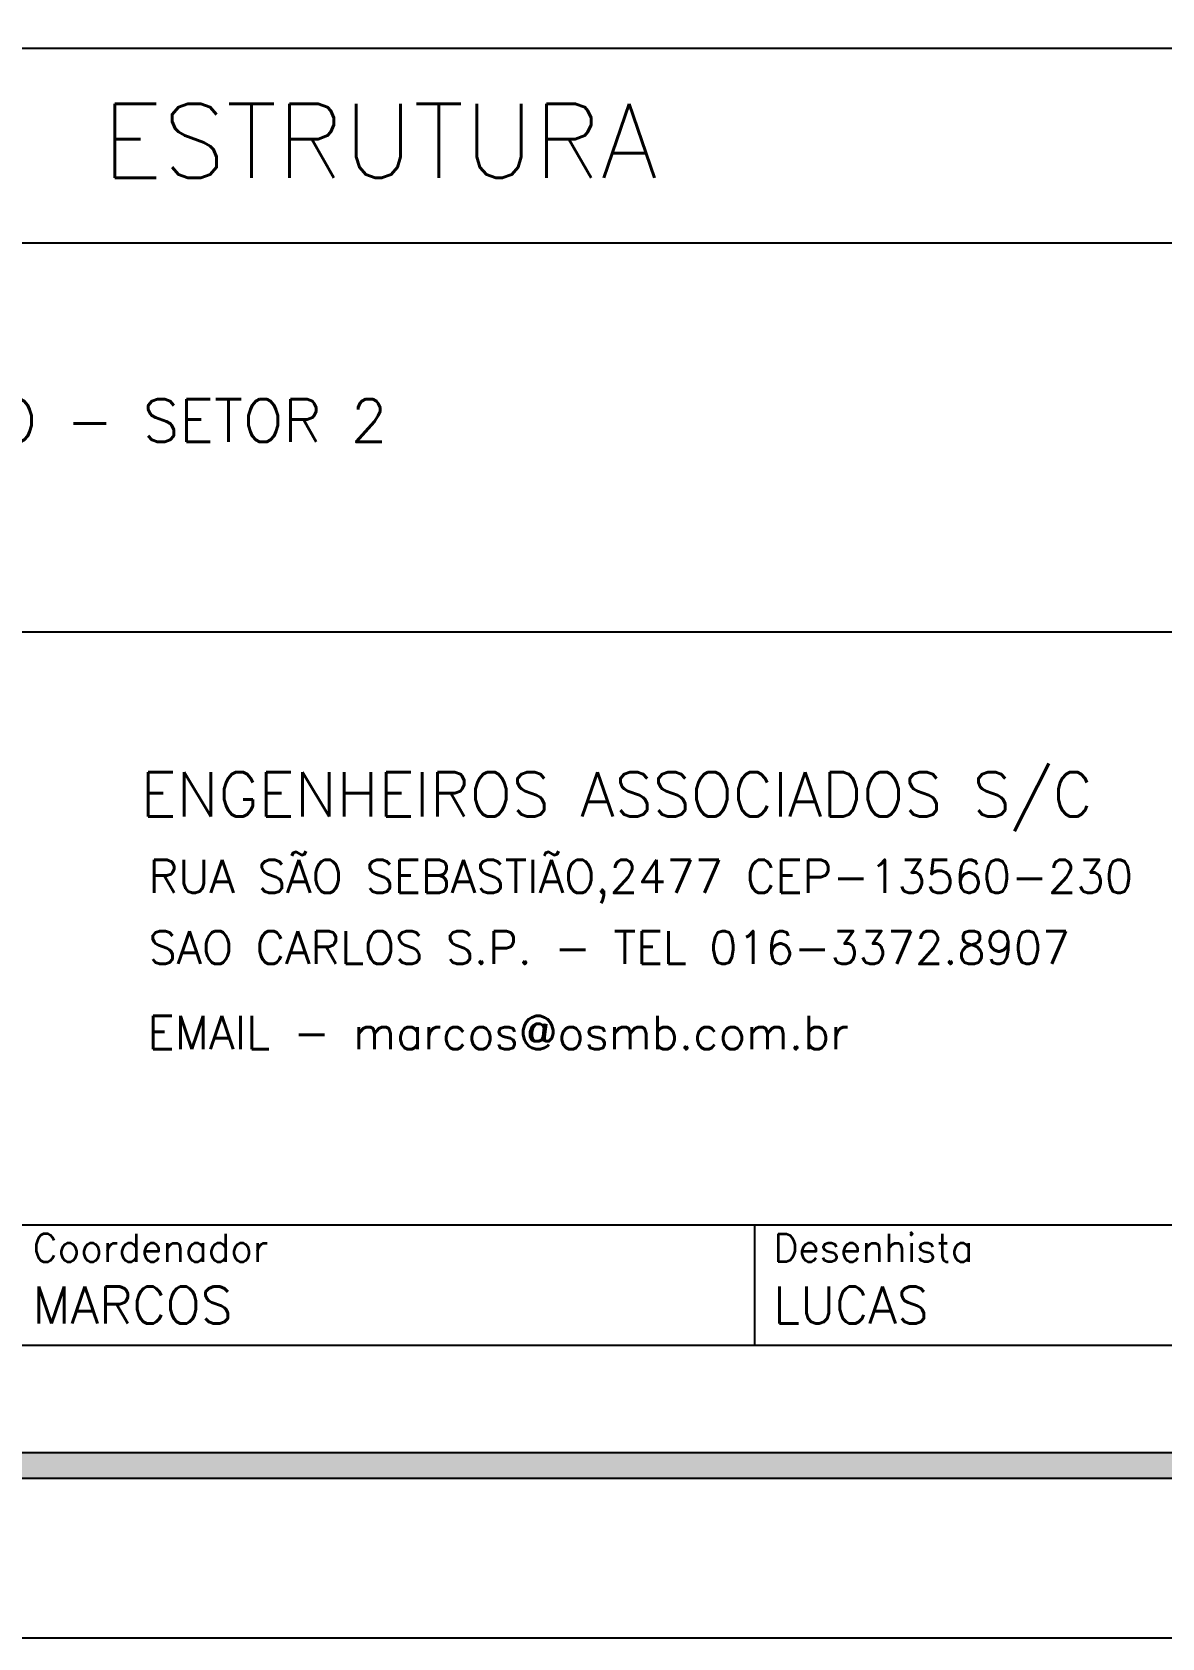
# Model space of a CAD drawing. Extents: x -9640 to 1528, y -572 to 5735.
# Drawn here: x 485 to 943, y -572 to 78 of the extents above; entities that cross this region are included whole.
import ezdxf

# ---------------------------------------------------------------- set-up
doc = ezdxf.new("R2010")
doc.units = 0
doc.header["$LTSCALE"] = 100
doc.header["$MEASUREMENT"] = 0
doc.layers.get('0').update_dxf_attribs({"color": 245, "linetype": 'CONTINUOUS'})
for name, color, linetype in [('16', 5, 'CONTINUOUS'), ('9', 3, 'CONTINUOUS'), ('TEX1', 7, 'CONTINUOUS'), ('TEX2', 7, 'CONTINUOUS')]:
    doc.layers.add(name, color=color, linetype=linetype)
doc.styles.get("Standard").update_dxf_attribs({"font": 'ROMANS.SHX'})

msp = doc.modelspace()

# ---------------------------------------------------------------- linework, layer by layer
for p, q in [((215.424399, 71.409286), (1377.924399, 71.409286)), ((215.424399, -7.340714), (1377.924399, -7.340714)), ((215.424399, -164.840714), (1377.924399, -164.840714)), ((215.424399, -404.840714), (1377.924399, -404.840714)), ((777.924399, -453.590714), (777.924399, -404.840714)), ((215.424399, -453.590714), (1377.924399, -453.590714))]:
    msp.add_line(p, q)
for points in [[(-9639.575601, -572.090714), (1527.924399, -572.090714), (1527.924399, 5735.409286), (-9639.575601, 5735.409286), (-9639.575601, -572.090714)], [(1452.924399, -497.090714), (1452.924399, -507.590714), (-9462.575601, -507.590714), (-9462.575601, 5670.909286), (1452.924399, 5670.909286), (1452.924399, 5660.409286), (-9452.075601, 5660.409286), (-9452.075601, -497.090714), (1452.924399, -497.090714)], [(-9452.075601, -497.090714), (1452.924399, -497.090714), (1452.924399, 5660.409286), (-9452.075601, 5660.409286), (-9452.075601, -497.090714)]]:
    msp.add_lwpolyline(points)
for points in [[(1452.924399, -507.590714), (-9462.575601, -507.590714), (-9452.075601, -497.090714)], [(1452.924399, -507.590714), (-9452.075601, -497.090714), (1452.924399, -497.090714)]]:
    msp.add_solid(points)

# ---------------------------------------------------------------- texts
for s, height, p in [('RUA SÃO SEBASTIÃO,2477 CEP-13560-230', 13.41, (532.335601, -270.540873)), ('SAO CARLOS S.P. - TEL 016-3372.8907', 13.32, (532.335601, -299.271435)), ('EMAIL - marcos@osmb.com.br', 13.5, (531.950967, -333.823291))]:
    msp.add_text(s, height=height).set_placement(p)
at = {"layer": '16', "color": 4}
msp.add_text('FORMAS DA FUNDAÇÃO - SETOR 2', height=17.25, dxfattribs=at).set_placement((223.95877, -87.964097))
at = {"layer": '9'}
msp.add_text('ENGENHEIROS ASSOCIADOS S/C', height=18, dxfattribs=at).set_placement((529.090829, -239.600538))
at = {"layer": 'TEX1'}
for s, height, p in [('Coordenador', 11.25, (485.424399, -419.840714)), ('Desenhista', 11.25, (785.424399, -419.840714)), ('MARCOS', 15, (485.366108, -444.882439)), ('LUCAS', 15, (785.366108, -444.882439))]:
    msp.add_text(s, height=height, dxfattribs=at).set_placement(p)
at = {"layer": 'TEX2'}
msp.add_text('ESTRUTURA', height=30, dxfattribs=at).set_placement((513.623617, 18.909286))

doc.saveas('drawing.dxf')
